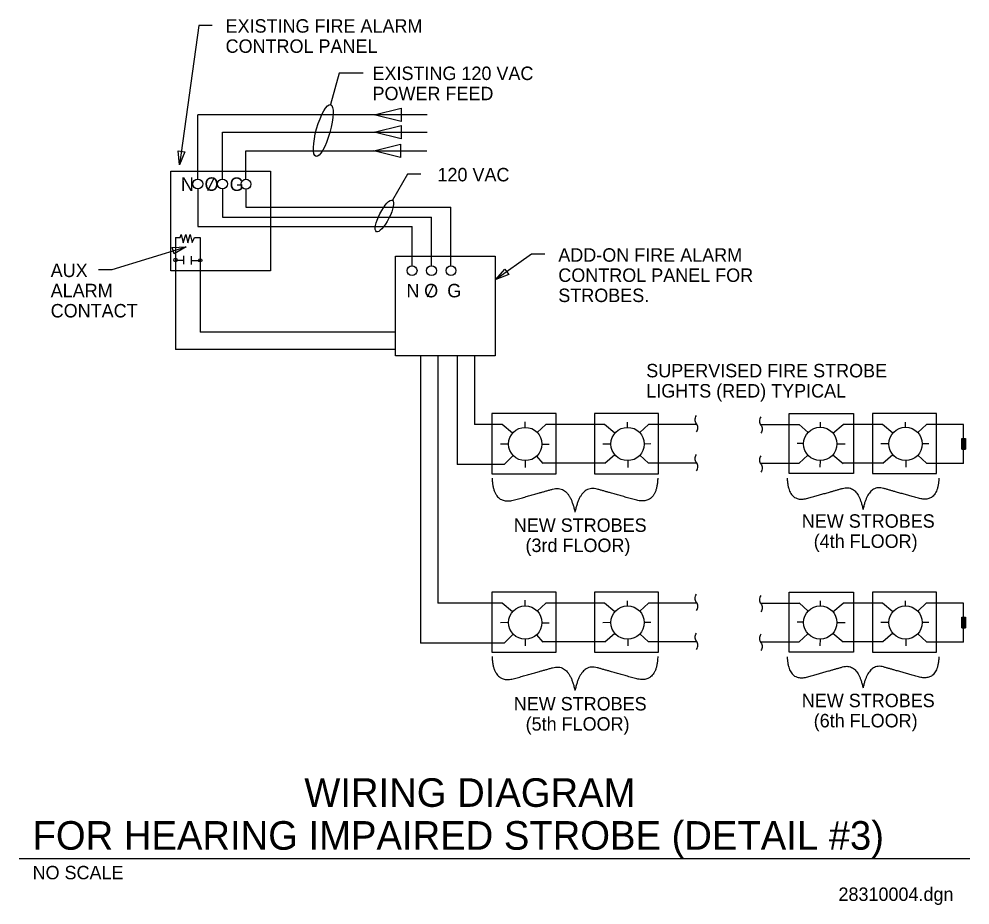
# Model space of a CAD drawing. Extents: x 10097.3 to 10144.5, y 10050.3 to 10094.2.
import ezdxf

# ---------------------------------------------------------------- set-up
doc = ezdxf.new("R2010")
doc.units = 0
for name, color, linetype in [('Level 3', 7, 'Continuous'), ('Level 52', 7, 'Continuous'), ('Level 60', 7, 'Continuous'), ('Level 61', 7, 'Continuous'), ('Level 62', 7, 'Continuous'), ('Level 63', 7, 'Continuous')]:
    doc.layers.add(name, color=color, linetype=linetype)

msp = doc.modelspace()

# ---------------------------------------------------------------- linework, layer by layer
at = {"layer": 'Level 52'}
msp.add_line((10097.305, 10052.602), (10144.451, 10052.602), dxfattribs=at)
at = {"layer": 'Level 60'}
msp.add_line((10105.054, 10082.185), (10105.08, 10082.185), dxfattribs=at)
msp.add_lwpolyline([(10115.969, 10082.463), (10120.911, 10082.463), (10120.911, 10077.517), (10115.969, 10077.517)], close=True, dxfattribs=at)
for centre, radius in [((10105.065, 10082.267), 0.0859), ((10116.791, 10081.739), 0.246), ((10117.755, 10081.739), 0.246), ((10118.72, 10081.739), 0.246)]:
    msp.add_circle(centre, radius, dxfattribs=at)
at = {"layer": 'Level 61'}
for p, q in [((10106.167, 10086.282), (10106.167, 10089.461)), ((10117.544, 10089.461), (10106.167, 10089.461)), ((10107.391, 10088.61), (10117.544, 10088.61)), ((10107.391, 10086.282), (10107.391, 10088.61)), ((10108.557, 10087.682), (10117.518, 10087.682)), ((10108.557, 10086.272), (10108.557, 10087.682)), ((10105.065, 10083.387), (10105.286, 10083.387)), ((10105.065, 10083.387), (10105.065, 10082.27)), ((10105.997, 10083.376), (10106.291, 10083.376)), ((10106.291, 10083.376), (10106.291, 10082.26)), ((10105.061, 10082.267), (10105.379, 10082.267)), ((10105.379, 10082.267), (10105.474, 10082.267)), ((10105.474, 10082.058), (10105.474, 10082.467)), ((10105.863, 10082.049), (10105.863, 10082.455)), ((10105.863, 10082.25), (10106.29, 10082.25))]:
    msp.add_line(p, q, dxfattribs=at)
for points in [[(10116.252, 10089.128), (10114.918, 10089.461), (10116.252, 10089.795)], [(10116.252, 10088.276), (10114.918, 10088.61), (10116.252, 10088.943)], [(10116.225, 10087.349), (10114.892, 10087.682), (10116.225, 10088.016)], [(10104.83, 10086.678), (10109.773, 10086.678), (10109.773, 10081.732), (10104.83, 10081.732)]]:
    msp.add_lwpolyline(points, close=True, dxfattribs=at)
msp.add_lwpolyline([(10105.286, 10083.387), (10105.352, 10083.534), (10105.436, 10083.124), (10105.573, 10083.534), (10105.667, 10083.124), (10105.794, 10083.534), (10105.888, 10083.134), (10105.997, 10083.376)], dxfattribs=at)
for centre, radius in [((10106.167, 10086.036), 0.246), ((10107.391, 10086.036), 0.246), ((10108.557, 10086.026), 0.246), ((10106.29, 10082.25), 0.0786)]:
    msp.add_circle(centre, radius, dxfattribs=at)
at = {"layer": 'Level 62'}
for p, q in [((10106.167, 10085.79), (10106.167, 10083.927)), ((10107.391, 10085.79), (10107.391, 10084.383)), ((10108.557, 10085.78), (10108.557, 10084.887)), ((10108.557, 10084.887), (10118.72, 10084.887)), ((10118.72, 10081.985), (10118.72, 10084.887)), ((10107.391, 10084.383), (10117.755, 10084.383)), ((10117.755, 10081.985), (10117.755, 10084.383)), ((10106.167, 10083.927), (10116.791, 10083.927)), ((10116.791, 10081.985), (10116.791, 10083.927)), ((10105.065, 10082.267), (10105.065, 10077.829)), ((10106.291, 10082.25), (10106.291, 10078.698)), ((10115.969, 10078.698), (10106.291, 10078.698)), ((10115.969, 10077.829), (10105.065, 10077.829)), ((10117.204, 10077.517), (10117.204, 10063.28)), ((10118.061, 10077.517), (10118.061, 10065.259)), ((10119.033, 10077.517), (10119.033, 10072.133)), ((10119.882, 10077.517), (10119.882, 10074.112)), ((10122.404, 10073.972), (10122.405, 10074.251)), ((10127.472, 10073.972), (10127.47, 10074.227)), ((10137.033, 10073.977), (10137.035, 10074.232)), ((10141.253, 10073.977), (10141.252, 10074.232)), ((10121.261, 10074.112), (10119.882, 10074.112)), ((10121.771, 10073.68), (10121.261, 10074.112)), ((10123.001, 10073.714), (10123.421, 10074.112)), ((10126.335, 10074.117), (10123.421, 10074.117)), ((10126.847, 10073.679), (10126.335, 10074.112)), ((10128.081, 10073.71), (10128.517, 10074.117)), ((10130.912, 10074.117), (10128.517, 10074.117)), ((10134.067, 10074.117), (10135.988, 10074.117)), ((10136.424, 10073.714), (10135.988, 10074.121)), ((10137.658, 10073.684), (10138.17, 10074.117)), ((10140.116, 10074.117), (10138.17, 10074.117)), ((10140.628, 10073.684), (10140.116, 10074.117)), ((10141.863, 10073.714), (10142.299, 10074.121)), ((10144.136, 10074.112), (10142.299, 10074.112)), ((10144.136, 10072.181), (10144.136, 10074.112)), ((10144.054, 10073.38), (10144.229, 10073.38)), ((10144.054, 10073.339), (10144.229, 10073.339)), ((10144.054, 10073.299), (10144.229, 10073.299)), ((10144.054, 10073.258), (10144.229, 10073.258)), ((10144.054, 10073.218), (10144.229, 10073.218)), ((10121.576, 10073.143), (10121.169, 10073.142)), ((10123.227, 10073.135), (10123.595, 10073.13)), ((10126.652, 10073.143), (10126.246, 10073.142)), ((10128.303, 10073.16), (10128.625, 10073.165)), ((10136.202, 10073.165), (10135.88, 10073.17)), ((10137.853, 10073.148), (10138.259, 10073.147)), ((10140.433, 10073.148), (10140.027, 10073.147)), ((10142.084, 10073.165), (10142.406, 10073.17)), ((10144.054, 10073.177), (10144.229, 10073.177)), ((10144.054, 10073.137), (10144.229, 10073.137)), ((10144.054, 10073.096), (10144.229, 10073.096)), ((10144.054, 10073.056), (10144.229, 10073.056)), ((10144.054, 10073.015), (10144.229, 10073.015)), ((10144.054, 10072.975), (10144.229, 10072.975)), ((10144.054, 10072.934), (10144.229, 10072.934)), ((10144.054, 10072.894), (10144.229, 10072.894)), ((10121.808, 10072.572), (10121.354, 10072.133)), ((10122.404, 10072.321), (10122.405, 10071.986)), ((10122.957, 10072.536), (10123.281, 10072.181)), ((10126.85, 10072.61), (10126.347, 10072.181)), ((10127.489, 10072.321), (10127.494, 10071.986)), ((10128.085, 10072.587), (10128.516, 10072.191)), ((10136.42, 10072.592), (10135.989, 10072.195)), ((10137.016, 10072.326), (10137.011, 10071.991)), ((10137.655, 10072.615), (10138.158, 10072.186)), ((10140.631, 10072.615), (10140.129, 10072.186)), ((10141.27, 10072.326), (10141.275, 10071.991)), ((10141.867, 10072.592), (10142.298, 10072.195)), ((10121.354, 10072.133), (10119.033, 10072.133)), ((10126.347, 10072.191), (10123.281, 10072.191)), ((10130.912, 10072.191), (10128.516, 10072.191)), ((10134.067, 10072.191), (10135.989, 10072.191)), ((10140.129, 10072.191), (10138.158, 10072.191)), ((10144.136, 10072.181), (10142.298, 10072.181)), ((10121.261, 10065.259), (10118.061, 10065.259)), ((10121.771, 10064.827), (10121.261, 10065.259)), ((10122.404, 10065.119), (10122.405, 10065.398)), ((10123.001, 10064.861), (10123.421, 10065.259)), ((10126.335, 10065.263), (10123.421, 10065.263)), ((10126.847, 10064.826), (10126.335, 10065.259)), ((10127.472, 10065.119), (10127.47, 10065.374)), ((10128.081, 10064.857), (10128.517, 10065.263)), ((10130.912, 10065.263), (10128.517, 10065.263)), ((10134.067, 10065.263), (10135.988, 10065.263)), ((10136.424, 10064.861), (10135.988, 10065.268)), ((10137.033, 10065.124), (10137.035, 10065.379)), ((10137.658, 10064.831), (10138.17, 10065.263)), ((10140.116, 10065.263), (10138.17, 10065.263)), ((10140.628, 10064.831), (10140.116, 10065.263)), ((10141.253, 10065.124), (10141.252, 10065.379)), ((10141.863, 10064.861), (10142.299, 10065.268)), ((10144.136, 10065.259), (10142.299, 10065.259)), ((10144.136, 10063.328), (10144.136, 10065.259)), ((10121.576, 10064.29), (10121.169, 10064.289)), ((10123.227, 10064.282), (10123.595, 10064.277)), ((10126.652, 10064.29), (10126.246, 10064.289)), ((10128.303, 10064.307), (10128.625, 10064.312)), ((10136.202, 10064.312), (10135.88, 10064.317)), ((10137.853, 10064.295), (10138.259, 10064.293)), ((10140.433, 10064.295), (10140.027, 10064.293)), ((10142.084, 10064.312), (10142.406, 10064.317)), ((10144.054, 10064.527), (10144.229, 10064.527)), ((10144.054, 10064.486), (10144.229, 10064.486)), ((10144.054, 10064.446), (10144.229, 10064.446)), ((10144.054, 10064.405), (10144.229, 10064.405)), ((10144.054, 10064.365), (10144.229, 10064.365)), ((10144.054, 10064.324), (10144.229, 10064.324)), ((10144.054, 10064.284), (10144.229, 10064.284)), ((10144.054, 10064.243), (10144.229, 10064.243)), ((10126.85, 10063.757), (10126.347, 10063.328)), ((10137.655, 10063.762), (10138.158, 10063.332)), ((10140.631, 10063.762), (10140.129, 10063.332)), ((10144.054, 10064.203), (10144.229, 10064.203)), ((10144.054, 10064.162), (10144.229, 10064.162)), ((10144.054, 10064.122), (10144.229, 10064.122)), ((10144.054, 10064.081), (10144.229, 10064.081)), ((10144.054, 10064.041), (10144.229, 10064.041)), ((10121.354, 10063.28), (10117.204, 10063.28)), ((10121.808, 10063.719), (10121.354, 10063.28)), ((10122.404, 10063.468), (10122.405, 10063.133)), ((10122.957, 10063.683), (10123.281, 10063.328)), ((10126.347, 10063.338), (10123.281, 10063.338)), ((10127.489, 10063.468), (10127.494, 10063.133)), ((10128.085, 10063.734), (10128.516, 10063.338)), ((10130.912, 10063.338), (10128.516, 10063.338)), ((10134.067, 10063.338), (10135.989, 10063.338)), ((10136.42, 10063.739), (10135.989, 10063.342)), ((10137.016, 10063.472), (10137.011, 10063.138)), ((10140.129, 10063.338), (10138.158, 10063.338)), ((10141.27, 10063.472), (10141.275, 10063.138)), ((10141.867, 10063.739), (10142.298, 10063.342)), ((10144.136, 10063.328), (10142.298, 10063.328))]:
    msp.add_line(p, q, dxfattribs=at)
for points in [[(10120.751, 10071.675), (10123.935, 10071.675), (10123.935, 10074.657), (10120.751, 10074.657)], [(10125.829, 10071.675), (10129.014, 10071.675), (10129.014, 10074.657), (10125.829, 10074.657)], [(10138.676, 10071.68), (10135.492, 10071.68), (10135.492, 10074.662), (10138.676, 10074.662)], [(10139.611, 10071.68), (10142.795, 10071.68), (10142.795, 10074.662), (10139.611, 10074.662)], [(10144.054, 10073.416), (10144.229, 10073.416), (10144.229, 10072.891), (10144.054, 10072.891)], [(10120.751, 10062.822), (10123.935, 10062.822), (10123.935, 10065.804), (10120.751, 10065.804)], [(10125.829, 10062.822), (10129.014, 10062.822), (10129.014, 10065.804), (10125.829, 10065.804)], [(10138.676, 10062.827), (10135.492, 10062.827), (10135.492, 10065.808), (10138.676, 10065.808)], [(10139.611, 10062.827), (10142.795, 10062.827), (10142.795, 10065.808), (10139.611, 10065.808)], [(10144.054, 10064.563), (10144.229, 10064.563), (10144.229, 10064.038), (10144.054, 10064.038)]]:
    msp.add_lwpolyline(points, close=True, dxfattribs=at)
for centre in [(10122.401, 10073.146), (10127.478, 10073.146), (10137.028, 10073.151), (10141.259, 10073.151), (10122.401, 10064.293), (10127.478, 10064.293), (10137.028, 10064.298), (10141.259, 10064.298)]:
    msp.add_circle(centre, 0.826, dxfattribs=at)
for points in [[(10130.895, 10073.742), (10130.948, 10073.846), (10130.962, 10073.959), (10130.944, 10074.057), (10130.895, 10074.147), (10130.844, 10074.245), (10130.828, 10074.341), (10130.843, 10074.451), (10130.895, 10074.552)], [(10134.084, 10074.491), (10134.031, 10074.387), (10134.017, 10074.274), (10134.035, 10074.176), (10134.084, 10074.086), (10134.135, 10073.989), (10134.151, 10073.892), (10134.137, 10073.782), (10134.084, 10073.681)], [(10130.895, 10071.817), (10130.948, 10071.92), (10130.962, 10072.034), (10130.944, 10072.132), (10130.895, 10072.222), (10130.844, 10072.319), (10130.828, 10072.415), (10130.843, 10072.525), (10130.895, 10072.627)], [(10134.084, 10072.565), (10134.031, 10072.461), (10134.017, 10072.348), (10134.035, 10072.25), (10134.084, 10072.16), (10134.135, 10072.063), (10134.151, 10071.966), (10134.137, 10071.856), (10134.084, 10071.755)], [(10130.895, 10064.889), (10130.948, 10064.993), (10130.962, 10065.106), (10130.944, 10065.204), (10130.895, 10065.294), (10130.844, 10065.391), (10130.828, 10065.488), (10130.843, 10065.598), (10130.895, 10065.699)], [(10134.084, 10065.638), (10134.031, 10065.534), (10134.017, 10065.421), (10134.035, 10065.323), (10134.084, 10065.233), (10134.135, 10065.135), (10134.151, 10065.039), (10134.137, 10064.929), (10134.084, 10064.828)], [(10130.895, 10062.963), (10130.948, 10063.067), (10130.962, 10063.18), (10130.944, 10063.278), (10130.895, 10063.368), (10130.844, 10063.466), (10130.828, 10063.562), (10130.843, 10063.672), (10130.895, 10063.773)], [(10134.084, 10063.712), (10134.031, 10063.608), (10134.017, 10063.495), (10134.035, 10063.397), (10134.084, 10063.307), (10134.135, 10063.21), (10134.151, 10063.113), (10134.137, 10063.003), (10134.084, 10062.902)]]:
    msp.add_spline(points, degree=3, dxfattribs=at)
at = {"layer": 'Level 63'}
for p, q in [((10106.212, 10093.891), (10105.268, 10086.99)), ((10106.879, 10093.891), (10106.212, 10093.891)), ((10113.169, 10091.532), (10112.751, 10089.97)), ((10114.365, 10091.532), (10113.169, 10091.532)), ((10116.562, 10086.516), (10115.82, 10085.231)), ((10117.224, 10086.516), (10116.562, 10086.516)), ((10106.671, 10085.711), (10107.002, 10086.353)), ((10101.919, 10081.795), (10105.586, 10082.924)), ((10122.708, 10082.558), (10120.945, 10081.297)), ((10123.375, 10082.558), (10122.708, 10082.558)), ((10101.253, 10081.795), (10101.919, 10081.795)), ((10117.564, 10080.439), (10117.874, 10081.076))]:
    msp.add_line(p, q, dxfattribs=at)
for points in [[(10105.523, 10087.628), (10105.268, 10086.99), (10105.193, 10087.673)], [(10104.9, 10082.887), (10105.586, 10082.924), (10104.998, 10082.569)], [(10121.584, 10081.549), (10120.945, 10081.297), (10121.39, 10081.82)]]:
    msp.add_lwpolyline(points, close=True, dxfattribs=at)
for centre, major_axis, ratio in [((10112.39, 10088.685), (-0.361, -1.284), 0.256274), ((10115.422, 10084.449), (-0.398, -0.781), 0.28362)]:
    msp.add_ellipse(centre, major_axis=major_axis, ratio=ratio, dxfattribs=at)
for points in [[(10120.76, 10071.46), (10120.816, 10070.073), (10122.95, 10070.679), (10124.582, 10071.14), (10124.867, 10069.774)], [(10128.973, 10071.46), (10128.918, 10070.073), (10126.784, 10070.679), (10125.151, 10071.14), (10124.867, 10069.774)], [(10135.388, 10071.452), (10135.439, 10070.181), (10137.393, 10070.737), (10138.888, 10071.159), (10139.148, 10069.907)], [(10142.908, 10071.452), (10142.858, 10070.181), (10140.903, 10070.737), (10139.408, 10071.159), (10139.148, 10069.907)], [(10120.76, 10062.607), (10120.816, 10061.22), (10122.95, 10061.826), (10124.582, 10062.287), (10124.867, 10060.92)], [(10128.973, 10062.607), (10128.918, 10061.22), (10126.784, 10061.826), (10125.151, 10062.287), (10124.867, 10060.92)], [(10135.388, 10062.599), (10135.439, 10061.328), (10137.393, 10061.884), (10138.888, 10062.305), (10139.148, 10061.054)], [(10142.908, 10062.599), (10142.858, 10061.328), (10140.903, 10061.884), (10139.408, 10062.305), (10139.148, 10061.054)]]:
    msp.add_open_spline(points, degree=2, dxfattribs=at)

# ---------------------------------------------------------------- texts
at = {"layer": 'Level 3'}
msp.add_text('28310004.dgn', height=0.66667, dxfattribs=at).set_placement((10137.93, 10050.495))
at = {"layer": 'Level 52'}
for s, height, p in [('WIRING DIAGRAM', 1.41667, (10111.449, 10055.159)), ('FOR HEARING IMPAIRED STROBE (DETAIL #3)', 1.41667, (10097.976, 10053.034)), ('NO SCALE', 0.6667, (10097.976, 10051.567))]:
    msp.add_text(s, height=height, dxfattribs=at).set_placement(p)
at = {"layer": 'Level 63'}
for s, height, p in [('EXISTING FIRE ALARM', 0.66667, (10107.546, 10093.537)), ('CONTROL PANEL', 0.66667, (10107.546, 10092.537)), ('EXISTING 120 VAC', 0.66667, (10114.83, 10091.189)), ('POWER FEED', 0.6667, (10114.83, 10090.189)), ('120 VAC', 0.6667, (10118.05, 10086.166)), ('N', 0.667, (10105.33, 10085.694)), ('O', 0.667, (10106.503, 10085.698)), ('G', 0.667, (10107.746, 10085.693)), ('ADD-ON FIRE ALARM ', 0.66667, (10124.042, 10082.183)), ('AUX', 0.6667, (10098.875, 10081.42)), ('CONTROL PANEL FOR ', 0.66667, (10124.042, 10081.183)), ('ALARM', 0.6667, (10098.875, 10080.42)), ('N', 0.667, (10116.514, 10080.416)), ('O', 0.667, (10117.391, 10080.416)), ('G', 0.667, (10118.535, 10080.416)), ('STROBES.', 0.6667, (10124.042, 10080.183)), ('CONTACT', 0.6667, (10098.875, 10079.42)), ('SUPERVISED FIRE STROBE', 0.66667, (10128.402, 10076.45)), ('LIGHTS (RED) TYPICAL', 0.66667, (10128.402, 10075.45)), ('NEW STROBES', 0.66667, (10121.833, 10068.791)), ('NEW STROBES', 0.66667, (10136.114, 10068.995)), (' (3rd FLOOR)', 0.66667, (10122.166, 10067.791)), (' (4th FLOOR)', 0.66667, (10136.455, 10067.995)), ('NEW STROBES', 0.66667, (10121.833, 10059.937)), ('NEW STROBES', 0.66667, (10136.114, 10060.099)), (' (5th FLOOR)', 0.66667, (10122.174, 10058.937)), (' (6th FLOOR)', 0.66667, (10136.455, 10059.099))]:
    msp.add_text(s, height=height, dxfattribs=at).set_placement(p)

doc.saveas('drawing.dxf')
